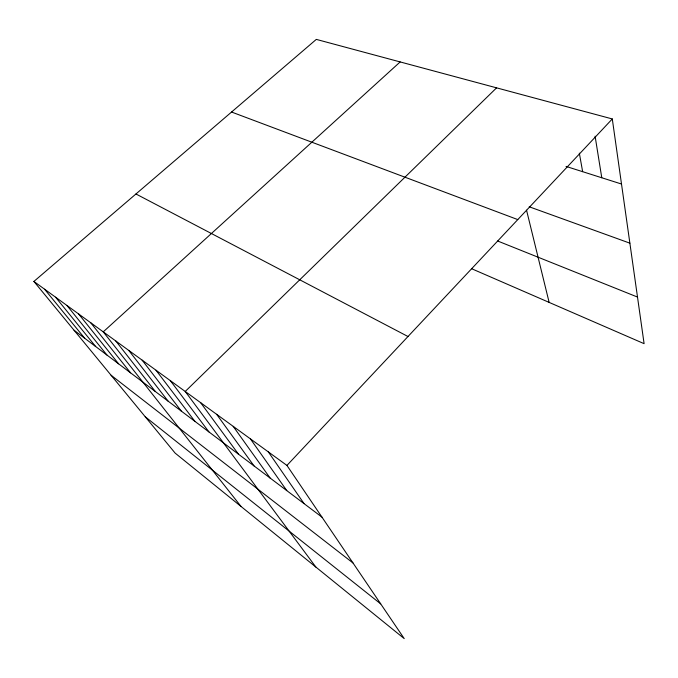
<?xml version="1.0" encoding="UTF-8"?>
<svg xmlns="http://www.w3.org/2000/svg" width="678" height="678" viewBox="0 0 678 678"><rect width="100%" height="100%" fill="white"/><g stroke="black" fill="none" stroke-linecap="round" stroke-linejoin="round"><path stroke-width="1.02" d="M286.938 465.43L612.293 118.947L316.312 39.392L33.9 281.438L175.136 453.107L404.224 638.608L286.938 465.43L33.9 281.438M496.584 87.843L185.221 391.469L315.88 567.079M400.164 61.927L103.242 331.856L241.08 506.508M566.037 166.407L621.506 184.026M529.196 206.773L629.879 243.165M231.562 112.031L517.78 219.596M497.686 241.012L637.506 297.066M471.668 268.734L644.1 343.67L612.293 118.947M135.947 193.976L407.995 336.517M74.055 330.245L321.948 517.119M111.065 375.231L353.001 562.977M145.236 416.767L380.714 603.895M44.57 289.201L84.708 338.28M55.571 297.193L95.674 346.543M66.919 305.447L106.971 355.06M78.64 313.965L118.608 363.832M90.733 322.77L130.6 372.875M115.785 340.975L155.355 391.537M128.744 350.399L168.127 401.164M142.143 360.145L181.306 411.097M156.008 370.23L194.908 421.352M170.356 380.663L208.96 431.945M200.629 402.673L238.503 454.218M216.613 414.292L254.038 465.922M233.198 426.352L270.115 478.049M250.419 438.878L286.777 490.609M268.319 451.895L304.041 503.618M526.552 210.214L549.138 302.405M579.334 153.169L582.648 171.678M595.098 136.193L601.776 177.755"/></g></svg>
